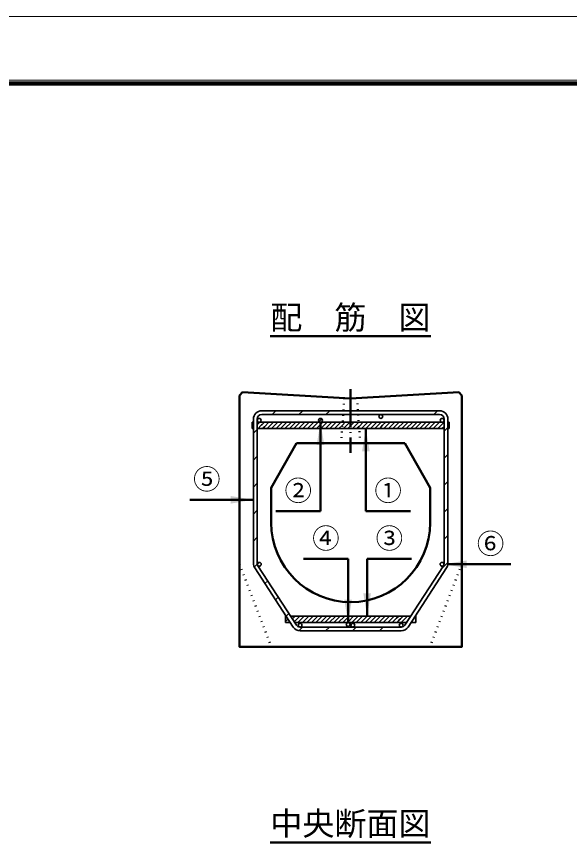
# Model space of a CAD drawing. Units: millimetres, scale not verified. Extents: x -2102 to 2102, y -1485 to 1485.
# Drawn here: x -1208 to -338, y 185 to 1485 of the extents above; entities that cross this region are included whole.
import ezdxf
from ezdxf.enums import TextEntityAlignment as Align

# ---------------------------------------------------------------- set-up
doc = ezdxf.new("R2010")
doc.units = ezdxf.units.MM
doc.header["$LTSCALE"] = 5
doc.linetypes.add('DOTTED', pattern=[1.75, 0.25, -1.5])
doc.linetypes.add('LONG_DASHED_DOTTED', pattern=[15.25, 12, -1.5, 0.25, -1.5])
for name, color, linetype, lineweight in [('0-0_V-nasSTD', 7, 'Continuous', 35), ('0-1_0', 7, 'Continuous', 50), ('0-2_32', 7, 'DOTTED', 50)]:
    doc.layers.add(name, color=color, linetype=linetype, lineweight=lineweight)
doc.styles.add('ＭＳ ゴシック', font='')
doc.styles.get('ＭＳ ゴシック').set_extended_font_data('MS Gothic')

msp = doc.modelspace()

# ---------------------------------------------------------------- linework, layer by layer
at = {"layer": '0-0_V-nasSTD', "lineweight": 50}
for p, q in [((-852.443, 894.351), (-857.443, 889.351)), ((-512.443, 894.351), (-507.443, 889.351)), ((-767.443, 814.351), (-807.443, 744.351)), ((-597.443, 814.351), (-767.443, 814.351)), ((-597.443, 814.351), (-557.443, 744.351)), ((-807.443, 744.351), (-807.443, 689.351)), ((-557.443, 744.351), (-557.443, 689.351))]:
    msp.add_line(p, q, dxfattribs=at)
at = {"layer": '0-0_V-nasSTD'}
for p, q in [((-542.443, 865.351), (-822.443, 865.351)), ((-542.443, 859.351), (-822.443, 859.351)), ((-800.205, 865.351), (-806.205, 859.351)), ((-757.778, 865.351), (-763.778, 859.351)), ((-715.352, 865.351), (-721.352, 859.351)), ((-545.646, 865.351), (-551.646, 859.351)), ((-837.443, 847.351), (-837.443, 837.351)), ((-837.443, 847.351), (-835.443, 847.351)), ((-835.443, 852.351), (-835.443, 625.315)), ((-829.443, 852.351), (-829.443, 625.315)), ((-825.276, 847.351), (-829.443, 843.184)), ((-829.443, 847.351), (-535.443, 847.351)), ((-818.205, 847.351), (-821.588, 843.967)), ((-818.21, 840.275), (-811.134, 847.351)), ((-814.062, 837.351), (-804.062, 847.351)), ((-806.991, 837.351), (-796.991, 847.351)), ((-799.92, 837.351), (-789.92, 847.351)), ((-792.849, 837.351), (-782.849, 847.351)), ((-785.778, 837.351), (-775.778, 847.351)), ((-778.707, 837.351), (-768.707, 847.351)), ((-771.636, 837.351), (-761.636, 847.351)), ((-764.565, 837.351), (-754.565, 847.351)), ((-757.494, 837.351), (-747.494, 847.351)), ((-750.423, 837.351), (-740.423, 847.351)), ((-743.352, 837.351), (-733.352, 847.351)), ((-728.036, 852.667), (-732.259, 848.444)), ((-726.281, 847.351), (-729.21, 844.421)), ((-727.796, 838.765), (-719.21, 847.351)), ((-722.139, 837.351), (-712.139, 847.351)), ((-715.068, 837.351), (-705.068, 847.351)), ((-707.996, 837.351), (-697.996, 847.351)), ((-690.925, 847.351), (-695.424, 842.853)), ((-693.854, 837.351), (-683.854, 847.351)), ((-686.783, 837.351), (-676.783, 847.351)), ((-679.712, 837.351), (-669.776, 847.287)), ((-669.712, 847.351), (-669.776, 847.287)), ((-662.641, 847.351), (-669.308, 840.684)), ((-665.57, 837.351), (-655.57, 847.351)), ((-658.499, 837.351), (-648.499, 847.351)), ((-651.428, 837.351), (-641.428, 847.351)), ((-634.943, 846.765), (-637.138, 844.57)), ((-634.357, 847.351), (-634.943, 846.765)), ((-627.286, 847.351), (-632.211, 842.425)), ((-630.215, 837.351), (-620.215, 847.351)), ((-623.144, 837.351), (-613.144, 847.351)), ((-616.073, 837.351), (-606.073, 847.351)), ((-609.002, 837.351), (-599.002, 847.351)), ((-601.93, 837.351), (-591.93, 847.351)), ((-594.859, 837.351), (-584.859, 847.351)), ((-587.788, 837.351), (-577.788, 847.351)), ((-580.717, 837.351), (-570.717, 847.351)), ((-573.646, 837.351), (-563.646, 847.351)), ((-566.575, 837.351), (-556.575, 847.351)), ((-559.504, 837.351), (-549.504, 847.351)), ((-552.433, 837.351), (-542.433, 847.351)), ((-535.443, 847.27), (-541.724, 840.989)), ((-535.443, 625.315), (-535.443, 852.351)), ((-529.443, 625.315), (-529.443, 852.351)), ((-528.291, 847.351), (-529.443, 846.199)), ((-529.443, 847.351), (-527.443, 847.351)), ((-527.443, 847.351), (-527.443, 837.351)), ((-835.443, 844.255), (-837.443, 842.255)), ((-837.443, 837.351), (-835.443, 837.351)), ((-829.443, 836.113), (-835.443, 830.113)), ((-829.443, 837.351), (-535.443, 837.351)), ((-828.205, 837.351), (-823.551, 842.005)), ((-822.496, 843.059), (-823.551, 842.005)), ((-821.588, 843.967), (-822.496, 843.059)), ((-821.134, 837.351), (-820.013, 838.471)), ((-820.013, 838.471), (-818.21, 840.275)), ((-736.281, 837.351), (-731.163, 842.468)), ((-729.943, 843.689), (-731.163, 842.468)), ((-729.21, 844.421), (-729.943, 843.689)), ((-727.796, 838.765), (-729.21, 837.351)), ((-700.925, 837.351), (-695.424, 842.853)), ((-672.641, 837.351), (-669.308, 840.684)), ((-644.357, 837.351), (-637.138, 844.57)), ((-634.943, 839.694), (-637.286, 837.351)), ((-632.211, 842.425), (-634.943, 839.694)), ((-541.724, 840.989), (-545.362, 837.351)), ((-538.291, 837.351), (-535.443, 840.199)), ((-529.443, 839.128), (-535.443, 833.128)), ((-527.443, 841.128), (-529.443, 839.128)), ((-529.443, 837.351), (-527.443, 837.351)), ((-829.443, 793.686), (-835.443, 787.686)), ((-535.443, 790.702), (-529.443, 796.702)), ((-535.443, 748.275), (-529.443, 754.275)), ((-829.443, 751.26), (-835.443, 745.26)), ((-829.443, 708.834), (-835.443, 702.834)), ((-535.443, 705.849), (-529.443, 711.849)), ((-829.443, 666.407), (-835.443, 660.407)), ((-535.443, 663.422), (-529.443, 669.422)), ((-829.334, 624.089), (-834.02, 619.403)), ((-826.391, 627.032), (-829.228, 624.195)), ((-539.61, 616.828), (-529.443, 626.996)), ((-833.342, 618.23), (-772.915, 525.266)), ((-828.312, 621.5), (-767.885, 528.536)), ((-597, 528.536), (-536.573, 621.5)), ((-591.97, 525.266), (-531.543, 618.23)), ((-813.021, 597.976), (-817.358, 593.639)), ((-796.307, 572.263), (-800.645, 567.926)), ((-783.931, 542.213), (-779.594, 546.55)), ((-784.95, 542.351), (-784.95, 532.351)), ((-784.95, 542.351), (-784.021, 542.351)), ((-783.931, 542.213), (-784.95, 541.194)), ((-781.146, 537.928), (-784.95, 534.123)), ((-779.651, 532.351), (-778.36, 533.642)), ((-776.865, 542.351), (-588.021, 542.351)), ((-776.722, 542.351), (-776.808, 542.265)), ((-769.651, 542.351), (-774.023, 537.979)), ((-771.237, 533.694), (-762.58, 542.351)), ((-765.509, 532.351), (-760.687, 537.173)), ((-756.668, 541.192), (-760.687, 537.173)), ((-748.438, 542.351), (-758.438, 532.351)), ((-755.509, 542.351), (-756.668, 541.192)), ((-751.367, 532.351), (-741.367, 542.351)), ((-744.296, 532.351), (-734.296, 542.351)), ((-737.225, 532.351), (-727.225, 542.351)), ((-730.154, 532.351), (-720.154, 542.351)), ((-723.083, 532.351), (-713.083, 542.351)), ((-716.012, 532.351), (-706.012, 542.351)), ((-708.941, 532.351), (-698.941, 542.351)), ((-701.869, 532.351), (-691.869, 542.351)), ((-694.798, 532.351), (-688.208, 538.941)), ((-686.443, 540.707), (-688.208, 538.941)), ((-687.727, 532.351), (-686.714, 533.364)), ((-686.443, 533.636), (-686.714, 533.364)), ((-684.798, 542.351), (-686.443, 540.707)), ((-685.972, 534.106), (-686.443, 533.636)), ((-677.727, 542.351), (-685.972, 534.106)), ((-680.656, 532.351), (-677.824, 535.183)), ((-676.359, 536.648), (-677.824, 535.183)), ((-672.226, 540.781), (-676.359, 536.648)), ((-673.585, 532.351), (-663.585, 542.351)), ((-670.656, 542.351), (-672.226, 540.781)), ((-666.514, 532.351), (-656.514, 542.351)), ((-659.443, 532.351), (-649.443, 542.351)), ((-652.372, 532.351), (-642.372, 542.351)), ((-645.301, 532.351), (-635.301, 542.351)), ((-638.23, 532.351), (-628.23, 542.351)), ((-631.159, 532.351), (-621.159, 542.351)), ((-624.088, 532.351), (-614.088, 542.351)), ((-617.017, 532.351), (-610.273, 539.095)), ((-607.814, 541.554), (-610.273, 539.095)), ((-609.946, 532.351), (-607.388, 534.909)), ((-607.017, 542.351), (-607.814, 541.554)), ((-607.388, 534.909), (-605.887, 536.409)), ((-604.002, 538.295), (-605.887, 536.409)), ((-599.946, 542.351), (-604.002, 538.295)), ((-592.875, 542.351), (-602.875, 532.351)), ((-595.803, 532.351), (-592.138, 536.016)), ((-579.95, 541.133), (-584.824, 536.259)), ((-581.661, 532.351), (-579.95, 534.062)), ((-580.865, 542.351), (-579.95, 542.351)), ((-579.95, 542.351), (-579.95, 532.351)), ((-784.95, 532.351), (-777.521, 532.351)), ((-770.365, 532.351), (-594.521, 532.351)), ((-764.185, 519.533), (-758.367, 525.351)), ((-762.016, 525.351), (-602.869, 525.351)), ((-721.941, 519.351), (-715.941, 525.351)), ((-679.514, 519.351), (-673.514, 525.351)), ((-637.088, 519.351), (-631.088, 525.351)), ((-587.365, 532.351), (-579.95, 532.351)), ((-762.016, 519.351), (-602.869, 519.351))]:
    msp.add_line(p, q, dxfattribs=at)
at = {"layer": '0-0_V-nasSTD', "linetype": 'DOTTED', "lineweight": 50}
for p, q in [((-857.443, 624.351), (-807.443, 494.351)), ((-507.443, 624.351), (-557.443, 494.351))]:
    msp.add_line(p, q, dxfattribs=at)
at = {"layer": '0-0_V-nasSTD', "lineweight": 18}
for points in [[(-2102.5, -1485), (-2102.5, 1485), (2102.5, 1485), (2102.5, -1485)], [(-2002.5, -1385), (-2002.5, 1385), (2002.5, 1385), (2002.5, -1385)]]:
    msp.add_lwpolyline(points, close=True, dxfattribs=at)
at = {"layer": '0-0_V-nasSTD', "lineweight": 100}
msp.add_lwpolyline([(-1997.5, 1380), (-1997.5, -1380), (1997.5, -1380), (1997.5, 1380)], close=True, dxfattribs=at)
at = {"layer": '0-0_V-nasSTD', "lineweight": 50}
for points in [[(-857.443, 889.351), (-857.443, 494.351), (-507.443, 494.351), (-507.443, 889.351)], [(-852.443, 894.351), (-682.443, 884.351), (-512.443, 894.351)]]:
    msp.add_lwpolyline(points, dxfattribs=at)
at = {"layer": '0-0_V-nasSTD'}
for centre in [(-634.943, 856.351), (-826.443, 850.351), (-729.943, 850.351), (-538.443, 850.351), (-826.233, 624.036), (-538.653, 624.036), (-762.016, 528.351), (-686.443, 529.351), (-678.943, 528.351), (-602.869, 528.351)]:
    msp.add_circle(centre, 3, dxfattribs=at)
for centre, radius, start, end in [((-822.443, 852.351), 13, 90, 180), ((-822.443, 852.351), 7, 90, 180), ((-542.443, 852.351), 13, 0, 90), ((-542.443, 852.351), 7, 0, 90), ((-822.443, 625.315), 13, 180, 213.02387), ((-822.443, 625.315), 7, 180, 213.02387), ((-542.443, 625.315), 7, 326.97613, 0), ((-542.443, 625.315), 13, 326.97613, 0), ((-762.016, 532.351), 13, 213.02387, 270), ((-762.016, 532.351), 7, 213.02387, 270), ((-602.869, 532.351), 7, 270, 326.97613), ((-602.869, 532.351), 13, 270, 326.97613)]:
    msp.add_arc(centre, radius, start, end, dxfattribs=at)
at = {"layer": '0-0_V-nasSTD', "lineweight": 50}
msp.add_arc((-682.443, 689.351), 125, 180, 360, dxfattribs=at)
at = {"layer": '0-0_V-nasSTD'}
for points in [[(-735.943, 811.351), (-729.943, 847.351), (-723.943, 811.351)], [(-664.499, 801.351), (-658.499, 837.351), (-652.499, 801.351)], [(-871.443, 719.368), (-871.443, 731.368), (-835.443, 725.368)], [(-535.653, 624.036), (-499.653, 618.036), (-499.653, 630.036)], [(-662.514, 578.351), (-656.514, 542.351), (-650.514, 578.351)], [(-692.443, 568.351), (-686.443, 532.351), (-680.443, 568.351)]]:
    msp.add_solid(points, dxfattribs=at)
at = {"layer": '0-1_0'}
for p, q in [((-808.846, 982.351), (-556.039, 982.351)), ((-729.943, 707.351), (-729.943, 847.351)), ((-658.499, 707.351), (-658.499, 837.351)), ((-935.443, 725.368), (-835.443, 725.368)), ((-799.943, 707.351), (-729.943, 707.351)), ((-658.499, 707.351), (-588.499, 707.351)), ((-756.443, 632.351), (-686.443, 632.351)), ((-686.443, 632.351), (-686.443, 532.351)), ((-656.514, 632.351), (-656.514, 542.351)), ((-656.514, 632.351), (-586.514, 632.351)), ((-430.653, 624.036), (-530.653, 624.036)), ((-808.846, 186.89), (-556.039, 186.89))]:
    msp.add_line(p, q, dxfattribs=at)
at = {"layer": '0-1_0', "linetype": 'LONG_DASHED_DOTTED'}
msp.add_line((-682.443, 899.351), (-682.443, 799.351), dxfattribs=at)
at = {"layer": '0-2_32'}
for p, q in [((-692.407, 884.934), (-697.443, 814.351)), ((-667.443, 814.351), (-672.407, 884.938))]:
    msp.add_line(p, q, dxfattribs=at)

# ---------------------------------------------------------------- texts
at = {"layer": '0-0_V-nasSTD', "style": 'ＭＳ ゴシック'}
for s, height, p in [('配\u3000筋\u3000図', 36.95, (-808.846, 982.351)), ('⑤', 31.67, (-930.443, 732.368)), ('②', 31.67, (-786.543, 714.351)), ('①', 31.67, (-645.099, 714.351)), ('④', 31.67, (-743.043, 639.351)), ('③', 31.67, (-643.114, 639.351)), ('⑥', 31.67, (-483.853, 631.036)), ('中央断面図', 36.95, (-808.846, 186.89))]:
    msp.add_text(s, height=height, dxfattribs=at).set_placement(p, align=Align.BOTTOM_LEFT)

doc.saveas('drawing.dxf')
